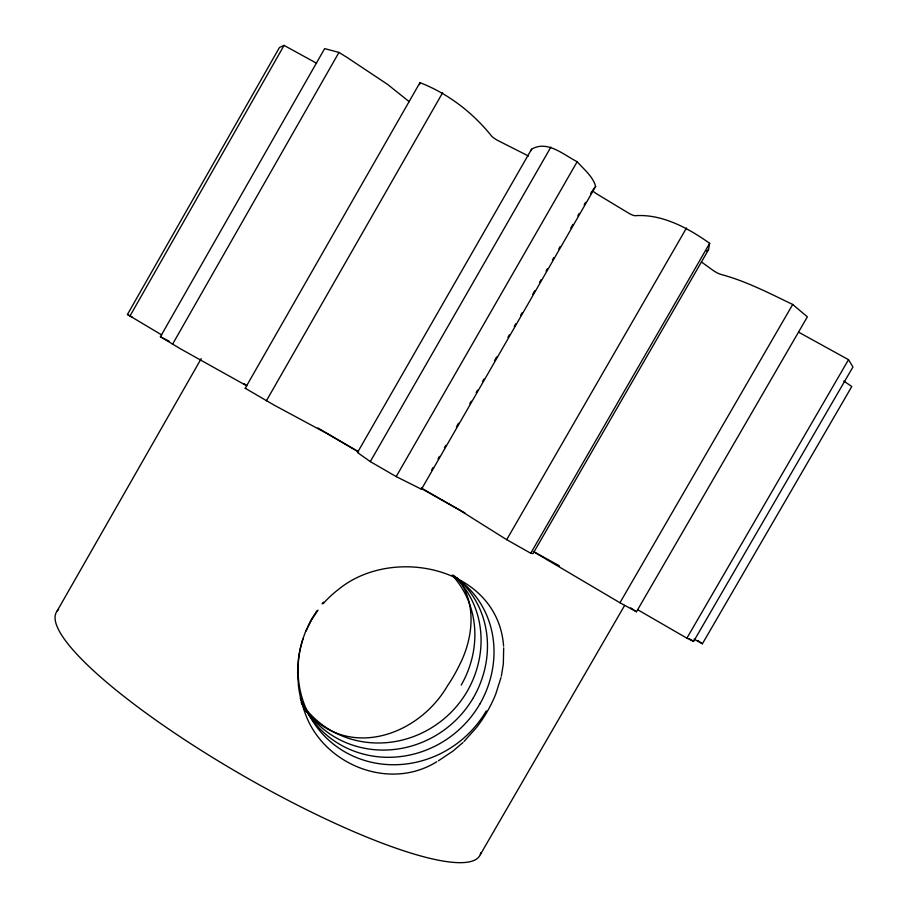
<?xml version="1.0" encoding="UTF-8"?>
<svg xmlns="http://www.w3.org/2000/svg" width="908" height="908" viewBox="0 0 908 908"><rect width="100%" height="100%" fill="white"/><g stroke="black" fill="none" stroke-linecap="round" stroke-linejoin="round"><path stroke-width="1.36" d="M419.609 84.626L419.95 82.651C447.848 93.388 472.818 112.626 491.466 135.939A6.697 1.226 30.6 0 0 498.753 140.967L528.524 156.04M501.352 676.142L503.327 664.02L503.679 647.835M501.012 677.538L495.734 694.121A98.632 68.849 -53.3 0 1 476.269 727.796L464.101 741.405M531.112 150.603L531.543 149.252C547.263 139.753 563.777 154.984 577.159 161.715C583.844 169.342 592.879 176.334 595.648 186.412L421.46 489.242L396.194 476.587L370.294 461.616L357.491 452.502L531.543 149.252M421.46 489.242L421.096 488.322L460.004 510.387L506.698 539.681L530.737 553.233L533.03 553.608L708.501 249.734L709.659 243.333C688.468 228.18 661.932 213.732 635.067 215.707A6.742 1.249 29.5 0 1 627.564 212.506L597.612 194.414A6.753 1.26 29.8 0 1 592.652 190.067M305.996 631.094L311.365 620.198L318.061 610.097M161.715 334.939L127.449 314.486L279.471 47.488L284.068 45.4L316.597 63.254M129.731 316.427L284.068 45.4M246.885 385.9L180.828 349.024L160.41 336.743L324.655 48.612L338.956 52.426L347.14 57.499L387.466 84.319L406.932 99.869A6.492 1.135 31.1 0 0 409.406 101.662M172.509 344.291L338.956 52.426M57.102 611.061L201.213 358.626M358.637 452.025L327.05 433.593L274.159 405.138L245.217 388.261L419.95 82.651M266.373 400.825L442.639 92.741M310.491 621.197L312.114 618.359M370.294 461.616L550.872 147.141M396.194 476.587L577.159 161.715M431.686 469.913L433.105 467.461M438.042 458.869L439.461 456.418M444.398 447.826L445.805 445.363M456.395 426.953L458.517 423.276M469.811 403.64L471.229 401.177M476.167 392.585L477.574 390.134M482.523 381.542L483.93 379.09M494.519 360.68L496.642 356.992M507.935 337.356L509.354 334.904M514.291 326.312L515.699 323.861M520.647 315.269L522.055 312.806M532.644 294.396L534.767 290.719M539.704 282.127L541.123 279.675M546.06 271.083L547.467 268.62M552.416 260.029L553.823 257.577M558.772 248.985L560.179 246.533M570.769 228.124L572.891 224.435M577.829 215.843L579.236 213.391M584.185 204.799L585.592 202.348M590.54 193.756L591.948 191.304M506.698 539.681L686.516 227.965M530.737 553.233L709.659 243.333M533.961 551.985L619.948 602.753L792.695 304.464C769.269 293.227 746.001 281.06 720.759 274.375A6.594 1.18 28.9 0 1 712.576 270.039L701.43 261.947M480.309 854.61L624.647 605.409M619.948 602.753L636.485 611.742L807.36 316.858L792.695 304.464M637.927 609.87L686.879 638.165L848.515 359.693L798.79 332.26M686.879 638.165L693.61 641.423L852.952 366.968L848.515 359.693M694.041 639.096L702.395 643.783L851.783 386.524L843.827 381.076M593.401 189.159L595.648 186.412M463.023 742.472L453.047 751.018L438.405 760.813M706.628 251.141L708.501 249.734M436.782 761.733C387.092 792.752 317.471 762.05 302.977 706.242A109.448 108.903 -13 0 1 298.482 686.153L297.597 672.431L298.46 658.731A104.783 104.284 50.5 0 1 303.022 638.789M245.217 388.261L245.932 388.386M160.41 336.743L169.206 341.34M127.449 314.486L132.409 317.221M697.866 640.537L702.395 643.783M689.308 638.778L693.61 641.423M630.685 607.895L636.485 611.742M303.42 707.934C344.62 760.87 417.374 737.602 447.428 685.915A72.583 31.78 -56.8 0 0 459.493 665.008C473.216 638.324 477.131 603.082 457.621 578.101M503.588 646.099C497.868 567.5 392.517 544.607 338.139 589.701A104.783 104.284 50.5 0 0 323.214 603.661M559.305 565.752A245.126 5.187 29.9 0 1 533.427 551.462M465.055 513.02A245.126 5.187 29.9 0 1 421.46 488.129M357.831 451.344A245.126 5.187 29.9 0 1 317.879 427.952M245.92 384.901A245.126 5.187 29.9 0 1 243.719 383.551M480.956 852.612A244.207 48.771 29.9 0 1 243.401 775.841A244.207 48.771 29.9 0 1 58.543 609.518M301.706 703.462A99.653 94.568 -39.9 0 0 467.223 691.294A100.379 91.526 -47 0 0 453.058 575.07M473.409 697.662A100.924 95.658 -40.1 0 1 386.002 750.031A100.924 95.658 -40.1 0 1 301.138 702.383M453.069 576.228A99.108 90.539 -46.9 0 1 461.207 685.097M454.749 576.308A101.673 92.537 -47.1 0 1 473.431 697.673M479.753 704.188A102.241 96.77 -40.2 0 1 384.935 757.249A102.241 96.77 -40.2 0 1 300.196 697.991M452.127 575.252A103.001 93.558 -47.2 0 1 479.776 704.199M312.136 618.371A103.001 93.558 -47.2 0 1 313.237 616.475M313.805 615.533A103.001 93.558 -47.2 0 1 314.974 613.672M315.564 612.741A103.001 93.558 -47.2 0 1 316.79 610.914M322.022 603.831A103.001 93.558 -47.2 0 1 323.418 602.129M486.268 710.885A103.58 97.905 -40.4 0 1 352.383 755.774A103.58 97.905 -40.4 0 1 307.12 628.052M307.574 627.065A103.58 97.905 -40.4 0 1 310.491 621.197"/></g></svg>
